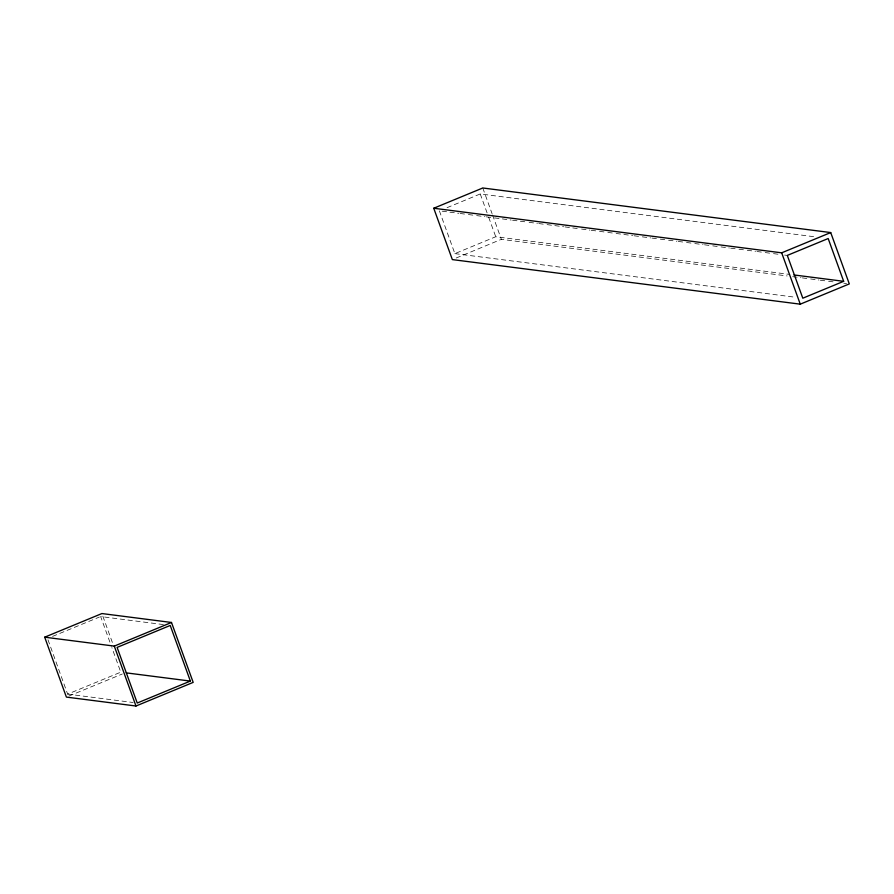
<?xml version="1.0" encoding="UTF-8"?>
<svg xmlns="http://www.w3.org/2000/svg" width="894" height="894" viewBox="0 0 894 894"><rect width="100%" height="100%" fill="white"/><g stroke="black" fill="none" stroke-linecap="round" stroke-linejoin="round"><path stroke-width="0.67" stroke-dasharray="4.47 3.35" d="M447.045 207.676L480.246 193.953L815.753 236.932M439.379 210.839L454.878 253.628L495.734 236.742L789.815 274.424M456.208 257.997L501.366 239.335L787.167 275.955M52.578 636.394L99.368 617.061M47.985 639.78L67.653 694.113L120.779 672.165L111.873 647.591M68.927 696.046L122.322 673.987M442.15 211.185L458.711 213.308M460.097 213.487L466.992 214.37M468.378 214.549L475.284 215.432M476.658 215.61L484.95 216.672M486.325 216.851L493.231 217.734M494.606 217.912L511.178 220.036M512.564 220.215L527.751 222.159M529.125 222.338L537.417 223.399M538.791 223.567L545.698 224.461M547.072 224.629L563.645 226.752M565.03 226.931L580.217 228.875M581.592 229.054L589.872 230.116M591.258 230.294L598.164 231.177M599.539 231.356L606.445 232.239M607.831 232.418L614.726 233.3M616.111 233.479L632.673 235.603M634.058 235.781L640.964 236.664M642.339 236.843L650.631 237.893M652.005 238.072L658.912 238.955M660.286 239.134L667.192 240.017M668.578 240.195L676.859 241.257M678.244 241.436L685.139 242.319M686.525 242.497L693.431 243.38M694.806 243.559L703.086 244.621M704.472 244.8L711.378 245.682M712.753 245.861L719.659 246.744M721.045 246.923L729.325 247.984M730.7 248.163L737.606 249.046M738.992 249.214L745.898 250.108M747.272 250.275L755.553 251.337M756.939 251.516L763.845 252.399M765.219 252.577L772.125 253.46M773.511 253.639L779.032 254.343M784.552 255.058L787.312 255.405M792.687 276.659L800.979 277.721M802.354 277.9L809.26 278.783M810.646 278.962L818.926 280.023M820.301 280.202L827.207 281.085M828.593 281.264L835.499 282.146M843.78 283.208L846.54 283.554M454.878 253.628L795.906 297.322M163.401 624.582L100.642 616.536L111.404 646.295M67.653 694.113L133.15 702.505M482.782 187.986L492.08 213.666M492.538 214.951L501.366 239.335M480.246 193.953L488.225 216.002M488.694 217.298L495.734 236.742M102.844 616.156L112.745 643.512"/><path stroke-width="1.34" d="M433.746 208.246L482.782 187.986L830.716 232.563L849.3 283.912L800.264 304.172L452.342 259.595L433.746 208.246L781.68 252.823L830.716 232.563M843.668 281.319L802.801 298.205L787.312 255.405L828.179 238.53L843.668 281.319L793.961 274.95M44.7 637.187L101.905 613.552L171.492 622.47L193.182 682.379L135.977 706.014L66.391 697.096L44.7 637.187L114.287 646.105L171.492 622.47M190.366 681.083L137.24 703.03L117.103 647.401L170.218 625.454L190.366 681.083L126.233 672.869M781.68 252.823L800.264 304.172M114.287 646.105L135.977 706.014"/></g></svg>
